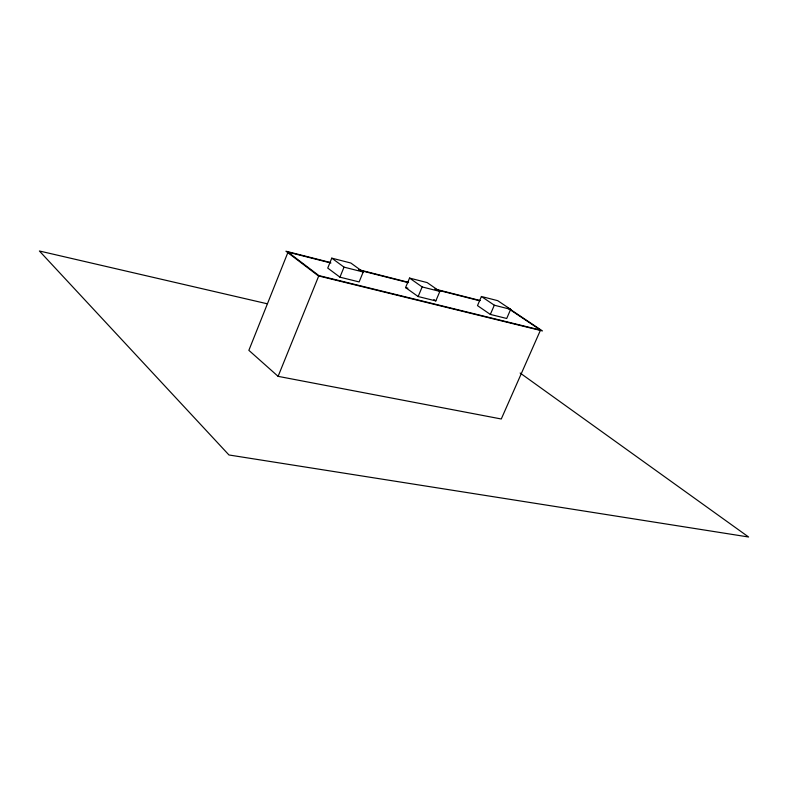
<?xml version="1.0" encoding="UTF-8"?>
<svg xmlns="http://www.w3.org/2000/svg" width="788" height="788" viewBox="0 0 788 788"><rect width="100%" height="100%" fill="white"/><g stroke="black" fill="none" stroke-linecap="round" stroke-linejoin="round"><path stroke-width="1.18" d="M330.911 263.015L288.024 252.14L248.86 350.335L278.105 376.349L501.276 418.989L540.509 330.074L508.23 308.433M278.105 376.349L318.884 275.583L288.024 252.14M331.768 258.139L327.739 268.068L339.933 277.169L359.121 281.927L363.209 271.998L350.847 263.025L331.768 258.139L344.031 267.142L363.209 271.998M339.933 277.169L344.031 267.142M405.564 287.581L409.543 278.075L427.155 282.587L439.852 291.412L435.833 300.918L418.132 296.534L405.564 287.581L407.918 288.172M418.132 296.534L422.171 286.94L409.543 278.075M481.409 296.495L477.489 305.616L490.333 314.422L506.704 318.48L510.673 309.359L497.711 300.671L481.409 296.495L494.322 305.212L510.673 309.359M490.333 314.422L494.322 305.212M267.004 303.725L39.4 250.998L228.973 454.981L748.6 537.002L520.149 373.029M318.884 275.583L540.509 330.074M329.985 262.394L285.916 251.205L318.372 275.889L542.449 330.93L507.433 307.458M358.57 269.654L408.588 282.36M434.789 289.009L480.04 300.504M359.495 270.274L408.342 282.665M436.936 289.925L479.823 300.799M422.171 286.94L439.852 291.412M433.883 299.548L435.833 300.918"/></g></svg>
